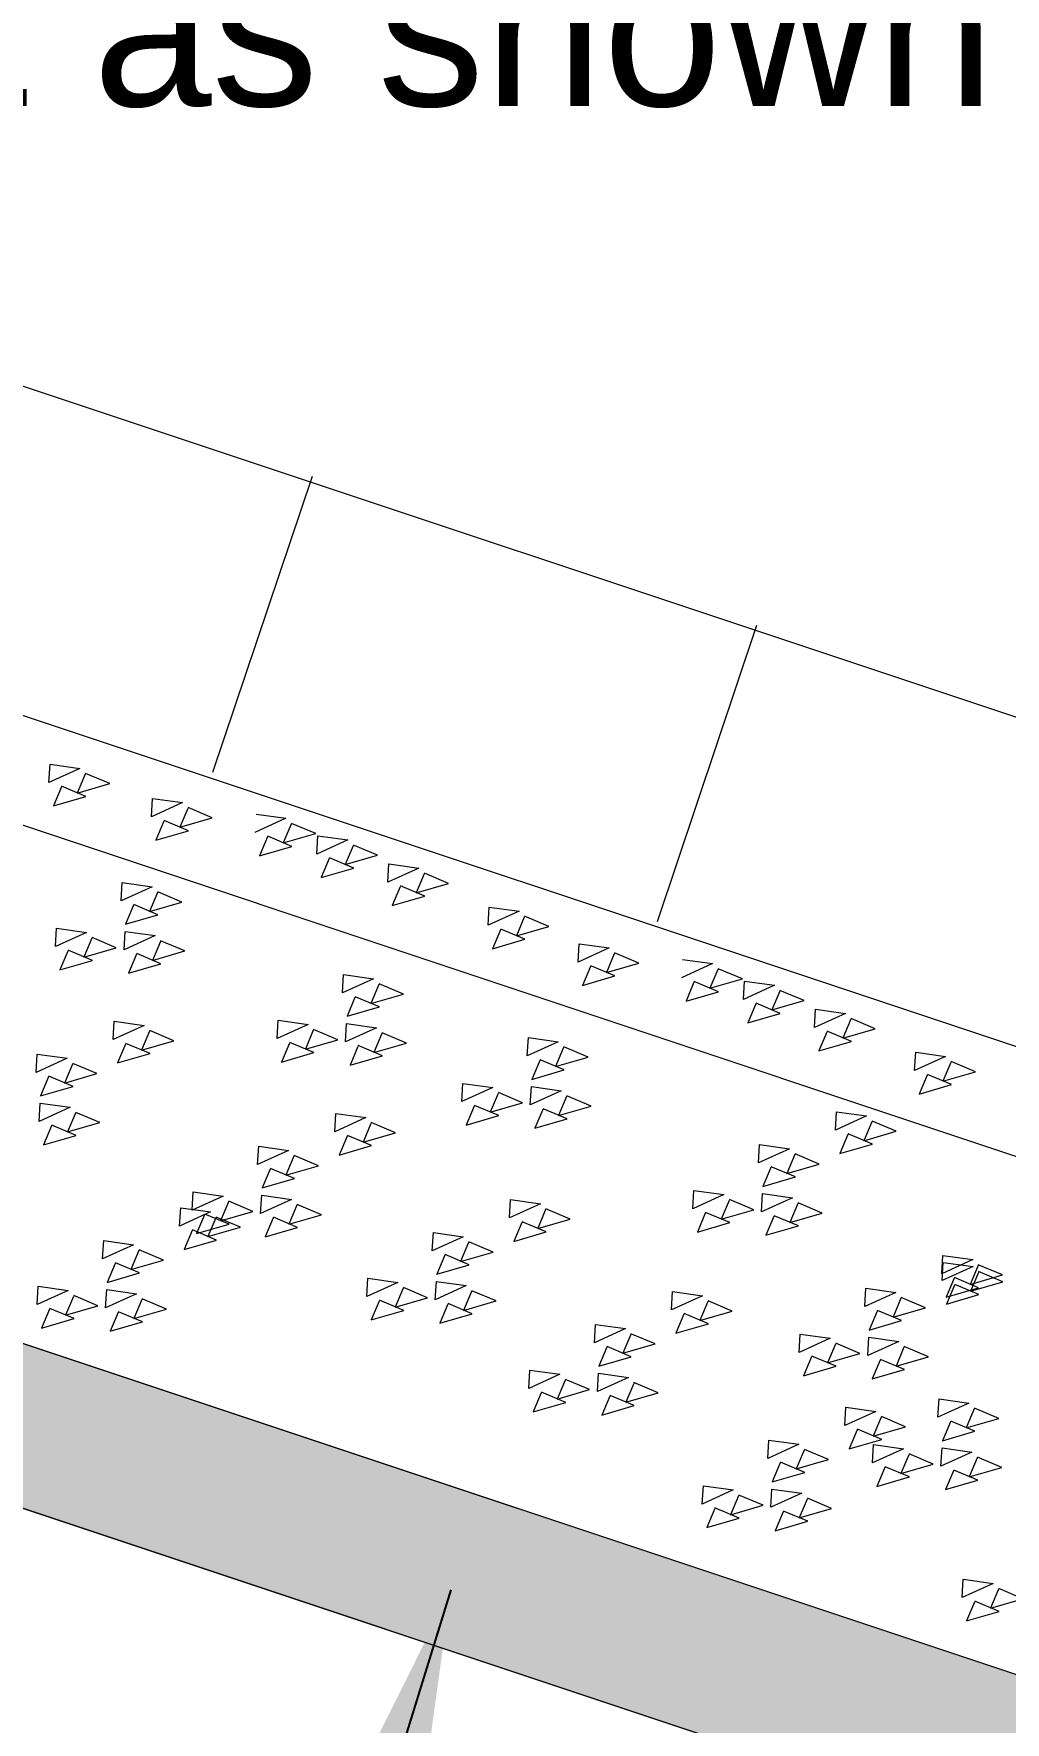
# Model space of a CAD drawing. Header units: inches. Extents: x -885 to 26362, y -28010 to 990.
# Drawn here: x 4456.99 to 4462.96, y -16612.91 to -16602.53 of the extents above; entities that cross this region are included whole.
import ezdxf

# ---------------------------------------------------------------- set-up
doc = ezdxf.new("R2010")
doc.units = ezdxf.units.IN
doc.header["$MEASUREMENT"] = 0
doc.styles.get("Standard").update_dxf_attribs({"font": 'arial.ttf'})
doc.dimstyles.get("Standard").update_dxf_attribs({"dimtxt": 0.18, "dimasz": 0.18, "dimexe": 0.18, "dimexo": 0.0625, "dimgap": 0.09, "dimtad": 0, "dimtih": 1, "dimtoh": 1, "dimdec": 4, "dimzin": 0, "dimdsep": 46, "dimtxsty": 'Standard', "dimcen": 0.09, "dimadec": 0, "dimazin": 0, "dimtfac": 1, "dimtdec": 4, "dimtofl": 0, "dimtmove": 0, "dimatfit": 3, "dimfxl": 1, "dimtolj": 1, "dimtzin": 0, "dimarcsym": 0})

msp = doc.modelspace()

# ---------------------------------------------------------------- hatches: boundary and pattern name
at = {"linetype": 'Continuous', "lineweight": 20, "ltscale": 0.5}
h = msp.add_hatch(dxfattribs=at)
h.set_pattern_fill('AR-SAND', color=0, scale=0.008, angle=12.8491527, style=0)
h.set_pattern_definition([(50.349153, (-832.30725, -16981.22927), (-0.099550239, 0.378879663), [0, -0.308864, 0, -0.34544, 0, -0.3302]), (20.349153, (-832.30725, -16981.22927), (0.22308449, 0.63907381), [0, -0.166624, 0, -0.278384, 0, -0.10668]), (340.349153, (-832.55092, -16981.28485), (0.616692376, 0.141844811), [0, -0.1016, 0, -0.36576, 0, -0.47752]), (330.349153, (-832.5509, -16981.28485), (0.55588804, 0.309720334), [0, -0.0508, 0, -0.239776, 0, -0.27432])])
h.paths.add_polyline_path([(4443.279608, -16602.850938), (4443.685835, -16603.985479), (4446.888931, -16605.065974), (4446.888931, -16609.156736), (4449.613145, -16609.156736), (4463.080806, -16613.645956), (4463.080806, -16615.514027), (4473.640806, -16615.514027), (4473.640806, -16614.554027), (4464.040806, -16614.554027), (4464.040806, -16612.954027), (4449.768931, -16608.196736), (4447.848931, -16608.196736), (4447.848931, -16604.374045)])

# ---------------------------------------------------------------- linework, layer by layer
at = {"color": 0, "linetype": 'Continuous', "lineweight": 20, "ltscale": 0.5}
for p, q in [((4475.080806, -16610.75286), (4443.523948, -16600.233907)), ((4474.652735, -16612.634027), (4442.91679, -16602.055379)), ((4473.588877, -16612.954027), (4449.768931, -16605.014045)), ((4458.088715, -16607.071327), (4458.700024, -16605.251188)), ((4460.818848, -16607.988265), (4461.430157, -16606.168125)), ((4457.081181, -16607.133774), (4457.087912, -16607.021216)), ((4457.271616, -16607.046992), (4457.081181, -16607.133774)), ((4457.087912, -16607.021216), (4457.271616, -16607.046992)), ((4457.15749, -16607.161406), (4457.108558, -16607.277485)), ((4457.307991, -16607.219688), (4457.159337, -16607.157024)), ((4457.304156, -16607.082752), (4457.255224, -16607.198831)), ((4457.255224, -16607.198831), (4457.454657, -16607.141035)), ((4457.454657, -16607.141035), (4457.306003, -16607.078371)), ((4457.108558, -16607.277485), (4457.307991, -16607.219688)), ((4457.710777, -16607.343941), (4457.717508, -16607.231384)), ((4457.901212, -16607.257159), (4457.710777, -16607.343941)), ((4457.717508, -16607.231384), (4457.901212, -16607.257159)), ((4457.787086, -16607.371573), (4457.738154, -16607.487652)), ((4457.937587, -16607.429855), (4457.788933, -16607.367191)), ((4457.933752, -16607.292919), (4457.88482, -16607.408998)), ((4457.88482, -16607.408998), (4458.084253, -16607.351202)), ((4458.084253, -16607.351202), (4457.935599, -16607.288538)), ((4458.537175, -16607.353571), (4458.34674, -16607.440353)), ((4458.353471, -16607.327796), (4458.537175, -16607.353571)), ((4457.738154, -16607.487652), (4457.937587, -16607.429855)), ((4458.423049, -16607.467985), (4458.374117, -16607.584064)), ((4458.57355, -16607.526268), (4458.424896, -16607.463604)), ((4458.569715, -16607.389332), (4458.520783, -16607.505411)), ((4458.520783, -16607.505411), (4458.720216, -16607.447614)), ((4458.720216, -16607.447614), (4458.571562, -16607.38495)), ((4458.726492, -16607.573505), (4458.733222, -16607.460948)), ((4458.733222, -16607.460948), (4458.916926, -16607.486723)), ((4458.374117, -16607.584064), (4458.57355, -16607.526268)), ((4458.916926, -16607.486723), (4458.726492, -16607.573505)), ((4458.949466, -16607.522483), (4458.900534, -16607.638562)), ((4458.900534, -16607.638562), (4459.099967, -16607.580766)), ((4459.099967, -16607.580766), (4458.951313, -16607.518102)), ((4458.8028, -16607.601137), (4458.753868, -16607.717216)), ((4458.753868, -16607.717216), (4458.953301, -16607.659419)), ((4458.953301, -16607.659419), (4458.804647, -16607.596755)), ((4459.163041, -16607.746412), (4459.169772, -16607.633855)), ((4459.353476, -16607.65963), (4459.163041, -16607.746412)), ((4459.169772, -16607.633855), (4459.353476, -16607.65963)), ((4459.536517, -16607.753673), (4459.387863, -16607.691009)), ((4457.524321, -16607.860839), (4457.531052, -16607.748282)), ((4457.714756, -16607.774057), (4457.524321, -16607.860839)), ((4457.531052, -16607.748282), (4457.714756, -16607.774057)), ((4459.23935, -16607.774044), (4459.190418, -16607.890123)), ((4459.389851, -16607.832327), (4459.241197, -16607.769663)), ((4459.386016, -16607.695391), (4459.337084, -16607.81147)), ((4459.337084, -16607.81147), (4459.536517, -16607.753673)), ((4457.60063, -16607.888471), (4457.551698, -16608.00455)), ((4457.751131, -16607.946753), (4457.602477, -16607.884089)), ((4457.747296, -16607.809817), (4457.698364, -16607.925896)), ((4457.698364, -16607.925896), (4457.897797, -16607.8681)), ((4457.897797, -16607.8681), (4457.749143, -16607.805436)), ((4459.190418, -16607.890123), (4459.389851, -16607.832327)), ((4459.778226, -16608.011342), (4459.784957, -16607.898784)), ((4459.784957, -16607.898784), (4459.968661, -16607.924559)), ((4457.551698, -16608.00455), (4457.751131, -16607.946753)), ((4459.968661, -16607.924559), (4459.778226, -16608.011342)), ((4460.001201, -16607.96032), (4459.952269, -16608.076399)), ((4460.151702, -16608.018602), (4460.003048, -16607.955938)), ((4457.121694, -16608.141605), (4457.128425, -16608.029048)), ((4457.312128, -16608.054823), (4457.121694, -16608.141605)), ((4457.128425, -16608.029048), (4457.312128, -16608.054823)), ((4457.344668, -16608.090583), (4457.295736, -16608.206662)), ((4457.495169, -16608.148866), (4457.346515, -16608.086202)), ((4457.542696, -16608.161512), (4457.549427, -16608.048954)), ((4457.733131, -16608.074729), (4457.542696, -16608.161512)), ((4457.549427, -16608.048954), (4457.733131, -16608.074729)), ((4457.916172, -16608.168772), (4457.767518, -16608.106108)), ((4459.854535, -16608.038973), (4459.805603, -16608.155052)), ((4459.805603, -16608.155052), (4460.005036, -16608.097256)), ((4460.005036, -16608.097256), (4459.856382, -16608.034592)), ((4459.952269, -16608.076399), (4460.151702, -16608.018602)), ((4464.040806, -16612.954027), (4449.768931, -16608.196736)), ((4457.198002, -16608.169237), (4457.14907, -16608.285316)), ((4457.348504, -16608.227519), (4457.19985, -16608.164855)), ((4457.295736, -16608.206662), (4457.495169, -16608.148866)), ((4457.619005, -16608.189143), (4457.570073, -16608.305222)), ((4457.769506, -16608.247426), (4457.620852, -16608.184762)), ((4457.765671, -16608.11049), (4457.716739, -16608.226569)), ((4457.716739, -16608.226569), (4457.916172, -16608.168772)), ((4460.331221, -16608.23673), (4460.337951, -16608.124173)), ((4460.521655, -16608.149948), (4460.331221, -16608.23673)), ((4460.337951, -16608.124173), (4460.521655, -16608.149948)), ((4460.554195, -16608.185709), (4460.505263, -16608.301788)), ((4460.704696, -16608.243991), (4460.556042, -16608.181327)), ((4457.14907, -16608.285316), (4457.348504, -16608.227519)), ((4457.570073, -16608.305222), (4457.769506, -16608.247426)), ((4458.884883, -16608.42666), (4458.891613, -16608.314102)), ((4458.891613, -16608.314102), (4459.075317, -16608.339877)), ((4460.407529, -16608.264362), (4460.358597, -16608.380441)), ((4460.55803, -16608.322645), (4460.409376, -16608.259981)), ((4460.505263, -16608.301788), (4460.704696, -16608.243991)), ((4461.157618, -16608.246361), (4460.967183, -16608.333143)), ((4460.973914, -16608.220586), (4461.157618, -16608.246361)), ((4461.190158, -16608.282121), (4461.141226, -16608.3982)), ((4461.340659, -16608.340404), (4461.192005, -16608.27774)), ((4459.075317, -16608.339877), (4458.884883, -16608.42666)), ((4459.107857, -16608.375638), (4459.058925, -16608.491717)), ((4459.258358, -16608.43392), (4459.109704, -16608.371256)), ((4460.358597, -16608.380441), (4460.55803, -16608.322645)), ((4461.043492, -16608.360775), (4460.99456, -16608.476854)), ((4461.193993, -16608.419057), (4461.045339, -16608.356393)), ((4461.141226, -16608.3982), (4461.340659, -16608.340404)), ((4461.346935, -16608.466295), (4461.353666, -16608.353737)), ((4461.53737, -16608.379512), (4461.346935, -16608.466295)), ((4461.353666, -16608.353737), (4461.53737, -16608.379512)), ((4461.56991, -16608.415273), (4461.520977, -16608.531352)), ((4461.720411, -16608.473555), (4461.571757, -16608.410891)), ((4458.961191, -16608.454291), (4458.912259, -16608.57037)), ((4458.912259, -16608.57037), (4459.111692, -16608.512574)), ((4459.111692, -16608.512574), (4458.963038, -16608.44991)), ((4459.058925, -16608.491717), (4459.258358, -16608.43392)), ((4460.99456, -16608.476854), (4461.193993, -16608.419057)), ((4461.423244, -16608.493926), (4461.374311, -16608.610005)), ((4461.573745, -16608.552209), (4461.425091, -16608.489545)), ((4461.520977, -16608.531352), (4461.720411, -16608.473555)), ((4457.47582, -16608.713139), (4457.482551, -16608.600581)), ((4457.482551, -16608.600581), (4457.666255, -16608.626356)), ((4458.482255, -16608.707425), (4458.488986, -16608.594868)), ((4458.67269, -16608.620643), (4458.482255, -16608.707425)), ((4458.488986, -16608.594868), (4458.67269, -16608.620643)), ((4458.903257, -16608.727332), (4458.909988, -16608.614775)), ((4458.909988, -16608.614775), (4459.093692, -16608.64055)), ((4461.374311, -16608.610005), (4461.573745, -16608.552209)), ((4461.783485, -16608.639202), (4461.790216, -16608.526645)), ((4461.97392, -16608.55242), (4461.783485, -16608.639202)), ((4461.790216, -16608.526645), (4461.97392, -16608.55242)), ((4462.006459, -16608.58818), (4461.957527, -16608.704259)), ((4462.15696, -16608.646463), (4462.008307, -16608.583799)), ((4457.666255, -16608.626356), (4457.47582, -16608.713139)), ((4457.698795, -16608.662117), (4457.649863, -16608.778196)), ((4457.649863, -16608.778196), (4457.849296, -16608.720399)), ((4457.849296, -16608.720399), (4457.700642, -16608.657735)), ((4458.705229, -16608.656404), (4458.656297, -16608.772483)), ((4458.656297, -16608.772483), (4458.85573, -16608.714686)), ((4458.85573, -16608.714686), (4458.707077, -16608.652022)), ((4459.093692, -16608.64055), (4458.903257, -16608.727332)), ((4459.126232, -16608.676311), (4459.0773, -16608.792389)), ((4459.276733, -16608.734593), (4459.128079, -16608.671929)), ((4460.019688, -16608.813838), (4460.026419, -16608.70128)), ((4460.210123, -16608.727056), (4460.019688, -16608.813838)), ((4460.026419, -16608.70128), (4460.210123, -16608.727056)), ((4461.859794, -16608.666834), (4461.810861, -16608.782913)), ((4461.810861, -16608.782913), (4462.010295, -16608.725116)), ((4462.010295, -16608.725116), (4461.861641, -16608.662452)), ((4461.957527, -16608.704259), (4462.15696, -16608.646463)), ((4457.002677, -16608.915143), (4457.009408, -16608.802586)), ((4457.193112, -16608.828361), (4457.002677, -16608.915143)), ((4457.009408, -16608.802586), (4457.193112, -16608.828361)), ((4457.552129, -16608.74077), (4457.503197, -16608.856849)), ((4457.503197, -16608.856849), (4457.70263, -16608.799053)), ((4457.70263, -16608.799053), (4457.553976, -16608.736389)), ((4458.558564, -16608.735057), (4458.509631, -16608.851136)), ((4458.509631, -16608.851136), (4458.709065, -16608.79334)), ((4458.709065, -16608.79334), (4458.560411, -16608.730676)), ((4458.979566, -16608.754964), (4458.930634, -16608.871043)), ((4458.930634, -16608.871043), (4459.130067, -16608.813246)), ((4459.130067, -16608.813246), (4458.981413, -16608.750582)), ((4459.0773, -16608.792389), (4459.276733, -16608.734593)), ((4460.242663, -16608.762816), (4460.193731, -16608.878895)), ((4460.193731, -16608.878895), (4460.393164, -16608.821099)), ((4460.393164, -16608.821099), (4460.24451, -16608.758435)), ((4462.398669, -16608.904131), (4462.4054, -16608.791574)), ((4462.589104, -16608.817349), (4462.398669, -16608.904131)), ((4462.4054, -16608.791574), (4462.589104, -16608.817349)), ((4457.225652, -16608.864122), (4457.17672, -16608.9802)), ((4457.17672, -16608.9802), (4457.376153, -16608.922404)), ((4457.376153, -16608.922404), (4457.227499, -16608.85974)), ((4460.095997, -16608.84147), (4460.047065, -16608.957549)), ((4460.047065, -16608.957549), (4460.246498, -16608.899752)), ((4460.246498, -16608.899752), (4460.097844, -16608.837088)), ((4462.474978, -16608.931763), (4462.426046, -16609.047842)), ((4462.625479, -16608.990045), (4462.476825, -16608.927381)), ((4462.621644, -16608.85311), (4462.572712, -16608.969189)), ((4462.572712, -16608.969189), (4462.772145, -16608.911392)), ((4462.772145, -16608.911392), (4462.623491, -16608.848728)), ((4457.078986, -16608.942775), (4457.030054, -16609.058854)), ((4457.030054, -16609.058854), (4457.229487, -16609.001057)), ((4457.229487, -16609.001057), (4457.080833, -16608.938393)), ((4459.61706, -16609.094604), (4459.623791, -16608.982046)), ((4459.807495, -16609.007822), (4459.61706, -16609.094604)), ((4459.623791, -16608.982046), (4459.807495, -16609.007822)), ((4459.990536, -16609.101865), (4459.841882, -16609.039201)), ((4460.038063, -16609.11451), (4460.044794, -16609.001953)), ((4460.228498, -16609.027728), (4460.038063, -16609.11451)), ((4460.044794, -16609.001953), (4460.228498, -16609.027728)), ((4462.426046, -16609.047842), (4462.625479, -16608.990045)), ((4457.021052, -16609.215816), (4457.027783, -16609.103258)), ((4457.211487, -16609.129033), (4457.021052, -16609.215816)), ((4457.027783, -16609.103258), (4457.211487, -16609.129033)), ((4459.693369, -16609.122236), (4459.644437, -16609.238315)), ((4459.84387, -16609.180518), (4459.695216, -16609.117854)), ((4459.840035, -16609.043582), (4459.791103, -16609.159661)), ((4459.791103, -16609.159661), (4459.990536, -16609.101865)), ((4460.114372, -16609.142142), (4460.06544, -16609.258221)), ((4460.264873, -16609.200425), (4460.116219, -16609.137761)), ((4460.261038, -16609.063489), (4460.212105, -16609.179568)), ((4460.212105, -16609.179568), (4460.411539, -16609.121771)), ((4460.411539, -16609.121771), (4460.262885, -16609.059107)), ((4463.080806, -16613.645956), (4449.613145, -16609.156736)), ((4457.097361, -16609.243448), (4457.048429, -16609.359526)), ((4457.247862, -16609.30173), (4457.099208, -16609.239066)), ((4457.244027, -16609.164794), (4457.195094, -16609.280873)), ((4457.195094, -16609.280873), (4457.394528, -16609.223076)), ((4457.394528, -16609.223076), (4457.245874, -16609.160412)), ((4458.836381, -16609.278959), (4458.843112, -16609.166402)), ((4459.026816, -16609.192177), (4458.836381, -16609.278959)), ((4458.843112, -16609.166402), (4459.026816, -16609.192177)), ((4459.059356, -16609.227938), (4459.010424, -16609.344016)), ((4459.209857, -16609.28622), (4459.061203, -16609.223556)), ((4459.644437, -16609.238315), (4459.84387, -16609.180518)), ((4460.06544, -16609.258221), (4460.264873, -16609.200425)), ((4461.912565, -16609.26921), (4461.919296, -16609.156652)), ((4462.103, -16609.182427), (4461.912565, -16609.26921)), ((4461.919296, -16609.156652), (4462.103, -16609.182427)), ((4462.13554, -16609.218188), (4462.086608, -16609.334267)), ((4462.286041, -16609.27647), (4462.137387, -16609.213806)), ((4457.048429, -16609.359526), (4457.247862, -16609.30173)), ((4458.91269, -16609.306591), (4458.863758, -16609.42267)), ((4459.063191, -16609.364873), (4458.914537, -16609.302209)), ((4459.010424, -16609.344016), (4459.209857, -16609.28622)), ((4461.988874, -16609.296841), (4461.939942, -16609.41292)), ((4462.139375, -16609.355124), (4461.990721, -16609.29246)), ((4462.086608, -16609.334267), (4462.286041, -16609.27647)), ((4458.363238, -16609.480964), (4458.369969, -16609.368406)), ((4458.553673, -16609.394181), (4458.363238, -16609.480964)), ((4458.369969, -16609.368406), (4458.553673, -16609.394181)), ((4458.586213, -16609.429942), (4458.537281, -16609.546021)), ((4458.736714, -16609.488224), (4458.58806, -16609.42556)), ((4458.863758, -16609.42267), (4459.063191, -16609.364873)), ((4461.439422, -16609.471214), (4461.446153, -16609.358657)), ((4461.629857, -16609.384432), (4461.439422, -16609.471214)), ((4461.446153, -16609.358657), (4461.629857, -16609.384432)), ((4461.662397, -16609.420193), (4461.613465, -16609.536271)), ((4461.812898, -16609.478475), (4461.664244, -16609.415811)), ((4461.939942, -16609.41292), (4462.139375, -16609.355124)), ((4458.439547, -16609.508596), (4458.390615, -16609.624674)), ((4458.590048, -16609.566878), (4458.441394, -16609.504214)), ((4458.537281, -16609.546021), (4458.736714, -16609.488224)), ((4461.515731, -16609.498846), (4461.466799, -16609.614925)), ((4461.466799, -16609.614925), (4461.666232, -16609.557128)), ((4461.666232, -16609.557128), (4461.517578, -16609.494464)), ((4461.613465, -16609.536271), (4461.812898, -16609.478475)), ((4457.96061, -16609.76173), (4457.967341, -16609.649172)), ((4457.967341, -16609.649172), (4458.151045, -16609.674947)), ((4458.390615, -16609.624674), (4458.590048, -16609.566878)), ((4461.036794, -16609.75198), (4461.043525, -16609.639423)), ((4461.043525, -16609.639423), (4461.227229, -16609.665198)), ((4461.457797, -16609.771887), (4461.464528, -16609.659329)), ((4461.464528, -16609.659329), (4461.648232, -16609.685104)), ((4457.884199, -16609.858844), (4457.89093, -16609.746287)), ((4457.89093, -16609.746287), (4458.074634, -16609.772062)), ((4458.151045, -16609.674947), (4457.96061, -16609.76173)), ((4458.183585, -16609.710708), (4458.134653, -16609.826787)), ((4458.334086, -16609.76899), (4458.185432, -16609.706326)), ((4458.381613, -16609.781636), (4458.388344, -16609.669079)), ((4458.572048, -16609.694854), (4458.381613, -16609.781636)), ((4458.388344, -16609.669079), (4458.572048, -16609.694854)), ((4458.604588, -16609.730615), (4458.555655, -16609.846694)), ((4458.755089, -16609.788897), (4458.606435, -16609.726233)), ((4459.909324, -16609.809001), (4459.916055, -16609.696444)), ((4460.099759, -16609.722219), (4459.909324, -16609.809001)), ((4459.916055, -16609.696444), (4460.099759, -16609.722219)), ((4460.132299, -16609.757979), (4460.083367, -16609.874058)), ((4460.2828, -16609.816262), (4460.134146, -16609.753598)), ((4461.227229, -16609.665198), (4461.036794, -16609.75198)), ((4461.259769, -16609.700958), (4461.210837, -16609.817037)), ((4461.210837, -16609.817037), (4461.41027, -16609.759241)), ((4461.41027, -16609.759241), (4461.261616, -16609.696577)), ((4461.648232, -16609.685104), (4461.457797, -16609.771887)), ((4461.680772, -16609.720865), (4461.631839, -16609.836944)), ((4461.831273, -16609.779147), (4461.682619, -16609.716483)), ((4458.074634, -16609.772062), (4457.884199, -16609.858844)), ((4458.036919, -16609.789361), (4457.987987, -16609.90544)), ((4457.987987, -16609.90544), (4458.18742, -16609.847644)), ((4458.18742, -16609.847644), (4458.038766, -16609.78498)), ((4458.107173, -16609.807823), (4458.058241, -16609.923901)), ((4458.058241, -16609.923901), (4458.257674, -16609.866105)), ((4458.257674, -16609.866105), (4458.109021, -16609.803441)), ((4458.134653, -16609.826787), (4458.334086, -16609.76899)), ((4458.457922, -16609.809268), (4458.40899, -16609.925347)), ((4458.40899, -16609.925347), (4458.608423, -16609.86755)), ((4458.608423, -16609.86755), (4458.459769, -16609.804886)), ((4458.555655, -16609.846694), (4458.755089, -16609.788897)), ((4459.985633, -16609.836633), (4459.936701, -16609.952712)), ((4460.136134, -16609.894915), (4459.98748, -16609.832251)), ((4460.083367, -16609.874058), (4460.2828, -16609.816262)), ((4461.113103, -16609.779612), (4461.064171, -16609.895691)), ((4461.064171, -16609.895691), (4461.263604, -16609.837894)), ((4461.263604, -16609.837894), (4461.11495, -16609.77523)), ((4461.534106, -16609.799519), (4461.485174, -16609.915597)), ((4461.485174, -16609.915597), (4461.684607, -16609.857801)), ((4461.684607, -16609.857801), (4461.535953, -16609.795137)), ((4461.631839, -16609.836944), (4461.831273, -16609.779147)), ((4457.411056, -16610.060849), (4457.417786, -16609.948291)), ((4457.60149, -16609.974066), (4457.411056, -16610.060849)), ((4457.417786, -16609.948291), (4457.60149, -16609.974066)), ((4457.960508, -16609.886476), (4457.911575, -16610.002555)), ((4457.911575, -16610.002555), (4458.111009, -16609.944758)), ((4458.111009, -16609.944758), (4457.962355, -16609.882094)), ((4459.436181, -16610.011006), (4459.442912, -16609.898448)), ((4459.626616, -16609.924223), (4459.436181, -16610.011006)), ((4459.442912, -16609.898448), (4459.626616, -16609.924223)), ((4459.659156, -16609.959984), (4459.610224, -16610.076063)), ((4459.809657, -16610.018266), (4459.661003, -16609.955602)), ((4459.936701, -16609.952712), (4460.136134, -16609.894915)), ((4457.63403, -16610.009827), (4457.585098, -16610.125906)), ((4457.585098, -16610.125906), (4457.784531, -16610.068109)), ((4457.784531, -16610.068109), (4457.635877, -16610.005445)), ((4459.51249, -16610.038637), (4459.463558, -16610.154716)), ((4459.662991, -16610.09692), (4459.514337, -16610.034256)), ((4459.610224, -16610.076063), (4459.809657, -16610.018266)), ((4462.565198, -16610.151789), (4462.571929, -16610.039232)), ((4462.755633, -16610.065007), (4462.565198, -16610.151789)), ((4462.571929, -16610.039232), (4462.755633, -16610.065007)), ((4457.487364, -16610.088481), (4457.438432, -16610.204559)), ((4457.438432, -16610.204559), (4457.637865, -16610.146763)), ((4457.637865, -16610.146763), (4457.489211, -16610.084099)), ((4459.033553, -16610.291771), (4459.040284, -16610.179214)), ((4459.040284, -16610.179214), (4459.223988, -16610.204989)), ((4459.463558, -16610.154716), (4459.662991, -16610.09692)), ((4462.567237, -16610.194249), (4462.573968, -16610.081692)), ((4462.757672, -16610.107467), (4462.567237, -16610.194249)), ((4462.573968, -16610.081692), (4462.757672, -16610.107467)), ((4462.641507, -16610.179421), (4462.592574, -16610.2955)), ((4462.792008, -16610.237703), (4462.643354, -16610.175039)), ((4462.788173, -16610.100768), (4462.73924, -16610.216847)), ((4462.73924, -16610.216847), (4462.938674, -16610.15905)), ((4462.790212, -16610.143228), (4462.74128, -16610.259307)), ((4462.938674, -16610.15905), (4462.79002, -16610.096386)), ((4462.940713, -16610.20151), (4462.792059, -16610.138846)), ((4457.008428, -16610.341615), (4457.015159, -16610.229057)), ((4457.198863, -16610.254832), (4457.008428, -16610.341615)), ((4457.015159, -16610.229057), (4457.198863, -16610.254832)), ((4457.42943, -16610.361521), (4457.436161, -16610.248964)), ((4457.619865, -16610.274739), (4457.42943, -16610.361521)), ((4457.436161, -16610.248964), (4457.619865, -16610.274739)), ((4459.223988, -16610.204989), (4459.033553, -16610.291771)), ((4459.256528, -16610.24075), (4459.207596, -16610.356829)), ((4459.407029, -16610.299032), (4459.258375, -16610.236368)), ((4459.454556, -16610.311678), (4459.461287, -16610.199121)), ((4459.644991, -16610.224896), (4459.454556, -16610.311678)), ((4459.461287, -16610.199121), (4459.644991, -16610.224896)), ((4459.677531, -16610.260657), (4459.628598, -16610.376735)), ((4459.828032, -16610.318939), (4459.679378, -16610.256275)), ((4460.904851, -16610.373398), (4460.911582, -16610.260841)), ((4460.911582, -16610.260841), (4461.095286, -16610.286616)), ((4462.092055, -16610.353794), (4462.098786, -16610.241236)), ((4462.282489, -16610.267012), (4462.092055, -16610.353794)), ((4462.098786, -16610.241236), (4462.282489, -16610.267012)), ((4462.592574, -16610.2955), (4462.792008, -16610.237703)), ((4462.643546, -16610.221881), (4462.594614, -16610.33796)), ((4462.594614, -16610.33796), (4462.794047, -16610.280164)), ((4462.794047, -16610.280164), (4462.645393, -16610.2175)), ((4462.74128, -16610.259307), (4462.940713, -16610.20151)), ((4457.084737, -16610.369246), (4457.035804, -16610.485325)), ((4457.235238, -16610.427529), (4457.086584, -16610.364865)), ((4457.231402, -16610.290593), (4457.18247, -16610.406672)), ((4457.18247, -16610.406672), (4457.381903, -16610.348875)), ((4457.381903, -16610.348875), (4457.233249, -16610.286211)), ((4457.505739, -16610.389153), (4457.456807, -16610.505232)), ((4457.65624, -16610.447435), (4457.507586, -16610.384771)), ((4457.652405, -16610.3105), (4457.603473, -16610.426579)), ((4457.603473, -16610.426579), (4457.802906, -16610.368782)), ((4457.802906, -16610.368782), (4457.654252, -16610.306118)), ((4459.109862, -16610.319403), (4459.06093, -16610.435482)), ((4459.06093, -16610.435482), (4459.260363, -16610.377686)), ((4459.260363, -16610.377686), (4459.111709, -16610.315022)), ((4459.207596, -16610.356829), (4459.407029, -16610.299032)), ((4459.530865, -16610.33931), (4459.481933, -16610.455389)), ((4459.681366, -16610.397592), (4459.532712, -16610.334928)), ((4459.628598, -16610.376735), (4459.828032, -16610.318939)), ((4461.095286, -16610.286616), (4460.904851, -16610.373398)), ((4461.127826, -16610.322377), (4461.078893, -16610.438456)), ((4461.078893, -16610.438456), (4461.278327, -16610.380659)), ((4461.278327, -16610.380659), (4461.129673, -16610.317995)), ((4462.168364, -16610.381426), (4462.119431, -16610.497505)), ((4462.318865, -16610.439708), (4462.170211, -16610.377044)), ((4462.315029, -16610.302772), (4462.266097, -16610.418851)), ((4462.266097, -16610.418851), (4462.46553, -16610.361055)), ((4462.46553, -16610.361055), (4462.316876, -16610.29839)), ((4457.035804, -16610.485325), (4457.235238, -16610.427529)), ((4457.456807, -16610.505232), (4457.65624, -16610.447435)), ((4459.481933, -16610.455389), (4459.681366, -16610.397592)), ((4460.431708, -16610.575403), (4460.438439, -16610.462845)), ((4460.622142, -16610.488621), (4460.431708, -16610.575403)), ((4460.438439, -16610.462845), (4460.622142, -16610.488621)), ((4460.98116, -16610.40103), (4460.932227, -16610.517109)), ((4460.932227, -16610.517109), (4461.131661, -16610.459312)), ((4461.131661, -16610.459312), (4460.983007, -16610.396648)), ((4462.119431, -16610.497505), (4462.318865, -16610.439708)), ((4460.654682, -16610.524381), (4460.60575, -16610.64046)), ((4460.60575, -16610.64046), (4460.805183, -16610.582664)), ((4460.805183, -16610.582664), (4460.656529, -16610.519999)), ((4461.689427, -16610.63456), (4461.696158, -16610.522002)), ((4461.879862, -16610.547777), (4461.689427, -16610.63456)), ((4461.696158, -16610.522002), (4461.879862, -16610.547777)), ((4461.912402, -16610.583538), (4461.863469, -16610.699617)), ((4462.062903, -16610.641821), (4461.914249, -16610.579156)), ((4462.110429, -16610.654466), (4462.11716, -16610.541909)), ((4462.300864, -16610.567684), (4462.110429, -16610.654466)), ((4462.11716, -16610.541909), (4462.300864, -16610.567684)), ((4460.508017, -16610.603035), (4460.459084, -16610.719114)), ((4460.459084, -16610.719114), (4460.658518, -16610.661317)), ((4460.658518, -16610.661317), (4460.509864, -16610.598653)), ((4461.765736, -16610.662192), (4461.716803, -16610.77827)), ((4461.916237, -16610.720474), (4461.767583, -16610.65781)), ((4461.863469, -16610.699617), (4462.062903, -16610.641821)), ((4462.186738, -16610.682098), (4462.137806, -16610.798177)), ((4462.337239, -16610.740381), (4462.188585, -16610.677716)), ((4462.333404, -16610.603445), (4462.284472, -16610.719524)), ((4462.284472, -16610.719524), (4462.483905, -16610.661727)), ((4462.483905, -16610.661727), (4462.335251, -16610.599063)), ((4460.02908, -16610.856169), (4460.035811, -16610.743611)), ((4460.219515, -16610.769386), (4460.02908, -16610.856169)), ((4460.035811, -16610.743611), (4460.219515, -16610.769386)), ((4460.402556, -16610.86343), (4460.253902, -16610.800765)), ((4460.450082, -16610.876075), (4460.456813, -16610.763518)), ((4460.640517, -16610.789293), (4460.450082, -16610.876075)), ((4460.456813, -16610.763518), (4460.640517, -16610.789293)), ((4461.716803, -16610.77827), (4461.916237, -16610.720474)), ((4462.137806, -16610.798177), (4462.337239, -16610.740381)), ((4460.105389, -16610.883801), (4460.056456, -16610.999879)), ((4460.25589, -16610.942083), (4460.107236, -16610.879419)), ((4460.252055, -16610.805147), (4460.203122, -16610.921226)), ((4460.203122, -16610.921226), (4460.402556, -16610.86343)), ((4460.526391, -16610.903707), (4460.477459, -16611.019786)), ((4460.676892, -16610.96199), (4460.528238, -16610.899325)), ((4460.673057, -16610.825054), (4460.624125, -16610.941133)), ((4460.624125, -16610.941133), (4460.823558, -16610.883336)), ((4460.823558, -16610.883336), (4460.674904, -16610.820672)), ((4460.056456, -16610.999879), (4460.25589, -16610.942083)), ((4460.477459, -16611.019786), (4460.676892, -16610.96199)), ((4461.970073, -16611.084022), (4461.976804, -16610.971464)), ((4462.160507, -16610.997239), (4461.970073, -16611.084022)), ((4461.976804, -16610.971464), (4462.160507, -16610.997239)), ((4462.542092, -16611.0335), (4462.548823, -16610.920943)), ((4462.732527, -16610.946718), (4462.542092, -16611.0335)), ((4462.548823, -16610.920943), (4462.732527, -16610.946718)), ((4462.765067, -16610.982479), (4462.716135, -16611.098558)), ((4462.915568, -16611.040761), (4462.766914, -16610.978097)), ((4462.046381, -16611.111654), (4461.997449, -16611.227733)), ((4462.196883, -16611.169936), (4462.048229, -16611.107272)), ((4462.193047, -16611.033), (4462.144115, -16611.149079)), ((4462.144115, -16611.149079), (4462.343548, -16611.091283)), ((4462.343548, -16611.091283), (4462.194894, -16611.028618)), ((4462.618401, -16611.061132), (4462.569469, -16611.177211)), ((4462.768902, -16611.119415), (4462.620248, -16611.05675)), ((4462.716135, -16611.098558), (4462.915568, -16611.040761)), ((4461.496929, -16611.286026), (4461.50366, -16611.173469)), ((4461.687364, -16611.199244), (4461.496929, -16611.286026)), ((4461.50366, -16611.173469), (4461.687364, -16611.199244)), ((4461.997449, -16611.227733), (4462.196883, -16611.169936)), ((4462.139465, -16611.314266), (4462.146196, -16611.201709)), ((4462.146196, -16611.201709), (4462.329899, -16611.227484)), ((4462.569469, -16611.177211), (4462.768902, -16611.119415)), ((4461.573238, -16611.313658), (4461.524306, -16611.429737)), ((4461.723739, -16611.371941), (4461.575085, -16611.309276)), ((4461.719904, -16611.235005), (4461.670972, -16611.351084)), ((4461.670972, -16611.351084), (4461.870405, -16611.293287)), ((4461.870405, -16611.293287), (4461.721751, -16611.230623)), ((4462.329899, -16611.227484), (4462.139465, -16611.314266)), ((4462.362439, -16611.263245), (4462.313507, -16611.379324)), ((4462.313507, -16611.379324), (4462.51294, -16611.321527)), ((4462.51294, -16611.321527), (4462.364286, -16611.258863)), ((4462.560467, -16611.334173), (4462.567198, -16611.221615)), ((4462.750902, -16611.247391), (4462.560467, -16611.334173)), ((4462.567198, -16611.221615), (4462.750902, -16611.247391)), ((4462.783442, -16611.283151), (4462.73451, -16611.39923)), ((4462.933943, -16611.341434), (4462.785289, -16611.27877)), ((4461.524306, -16611.429737), (4461.723739, -16611.371941)), ((4462.215773, -16611.341898), (4462.166841, -16611.457977)), ((4462.166841, -16611.457977), (4462.366275, -16611.40018)), ((4462.366275, -16611.40018), (4462.217621, -16611.337516)), ((4462.636776, -16611.361805), (4462.587844, -16611.477884)), ((4462.587844, -16611.477884), (4462.787277, -16611.420087)), ((4462.787277, -16611.420087), (4462.638623, -16611.357423)), ((4462.73451, -16611.39923), (4462.933943, -16611.341434)), ((4461.094302, -16611.566792), (4461.101032, -16611.454235)), ((4461.284736, -16611.48001), (4461.094302, -16611.566792)), ((4461.101032, -16611.454235), (4461.284736, -16611.48001)), ((4461.317276, -16611.515771), (4461.268344, -16611.63185)), ((4461.467777, -16611.574053), (4461.319123, -16611.511389)), ((4461.515304, -16611.586699), (4461.522035, -16611.474141)), ((4461.705739, -16611.499917), (4461.515304, -16611.586699)), ((4461.522035, -16611.474141), (4461.705739, -16611.499917)), ((4461.17061, -16611.594424), (4461.121678, -16611.710503)), ((4461.321111, -16611.652706), (4461.172458, -16611.590042)), ((4461.268344, -16611.63185), (4461.467777, -16611.574053)), ((4461.591613, -16611.614331), (4461.542681, -16611.73041)), ((4461.742114, -16611.672613), (4461.59346, -16611.609949)), ((4461.738279, -16611.535677), (4461.689347, -16611.651756)), ((4461.689347, -16611.651756), (4461.88878, -16611.59396)), ((4461.88878, -16611.59396), (4461.740126, -16611.531296)), ((4461.121678, -16611.710503), (4461.321111, -16611.652706)), ((4461.542681, -16611.73041), (4461.742114, -16611.672613)), ((4462.690241, -16612.140717), (4462.696972, -16612.028159)), ((4462.696972, -16612.028159), (4462.880676, -16612.053934)), ((4462.880676, -16612.053934), (4462.690241, -16612.140717)), ((4462.913216, -16612.089695), (4462.864284, -16612.205774)), ((4462.864284, -16612.205774), (4463.063717, -16612.147977)), ((4463.063717, -16612.147977), (4462.915063, -16612.085313)), ((4462.76655, -16612.168348), (4462.717618, -16612.284427)), ((4462.717618, -16612.284427), (4462.917051, -16612.226631)), ((4462.917051, -16612.226631), (4462.768397, -16612.163967))]:
    msp.add_line(p, q, dxfattribs=at)
msp.add_lwpolyline([(4443.279608, -16602.850938), (4443.685835, -16603.985479), (4446.888931, -16605.065974), (4446.888931, -16609.156736), (4449.613145, -16609.156736), (4463.080806, -16613.645956), (4463.080806, -16615.514027), (4473.640806, -16615.514027), (4473.640806, -16614.554027), (4464.040806, -16614.554027), (4464.040806, -16612.954027), (4449.768931, -16608.196736), (4447.848931, -16608.196736), (4447.848931, -16604.374045), (4443.279608, -16602.850938)], dxfattribs=at)

# ---------------------------------------------------------------- texts
at = {"color": 0, "linetype": 'Continuous', "lineweight": 20, "ltscale": 0.5, "insert": (4452.25229, -16598.910944), "char_height": 0.9384, "attachment_point": 1}
msp.add_mtext('Geo textile filter (thickness >= 3.00 mm)\\Pshall be extended 1.00m below Working \\PLow WL as shown in detail "Z".', dxfattribs=at)

# ---------------------------------------------------------------- leaders
at = {"color": 0, "linetype": 'Continuous', "lineweight": 20, "ltscale": 0.5}
msp.add_leader([(4459.549837, -16612.09435), (4457.844271, -16617.620047)], dimstyle='Standard', override={"dimtxt": 850, "dimasz": 1, "dimdec": 2, "dimlfac": 0.001, "dimpost": 'm', "dimfxl": 0.15, "dimfxlon": 1}, dxfattribs=at)

doc.saveas('drawing.dxf')
